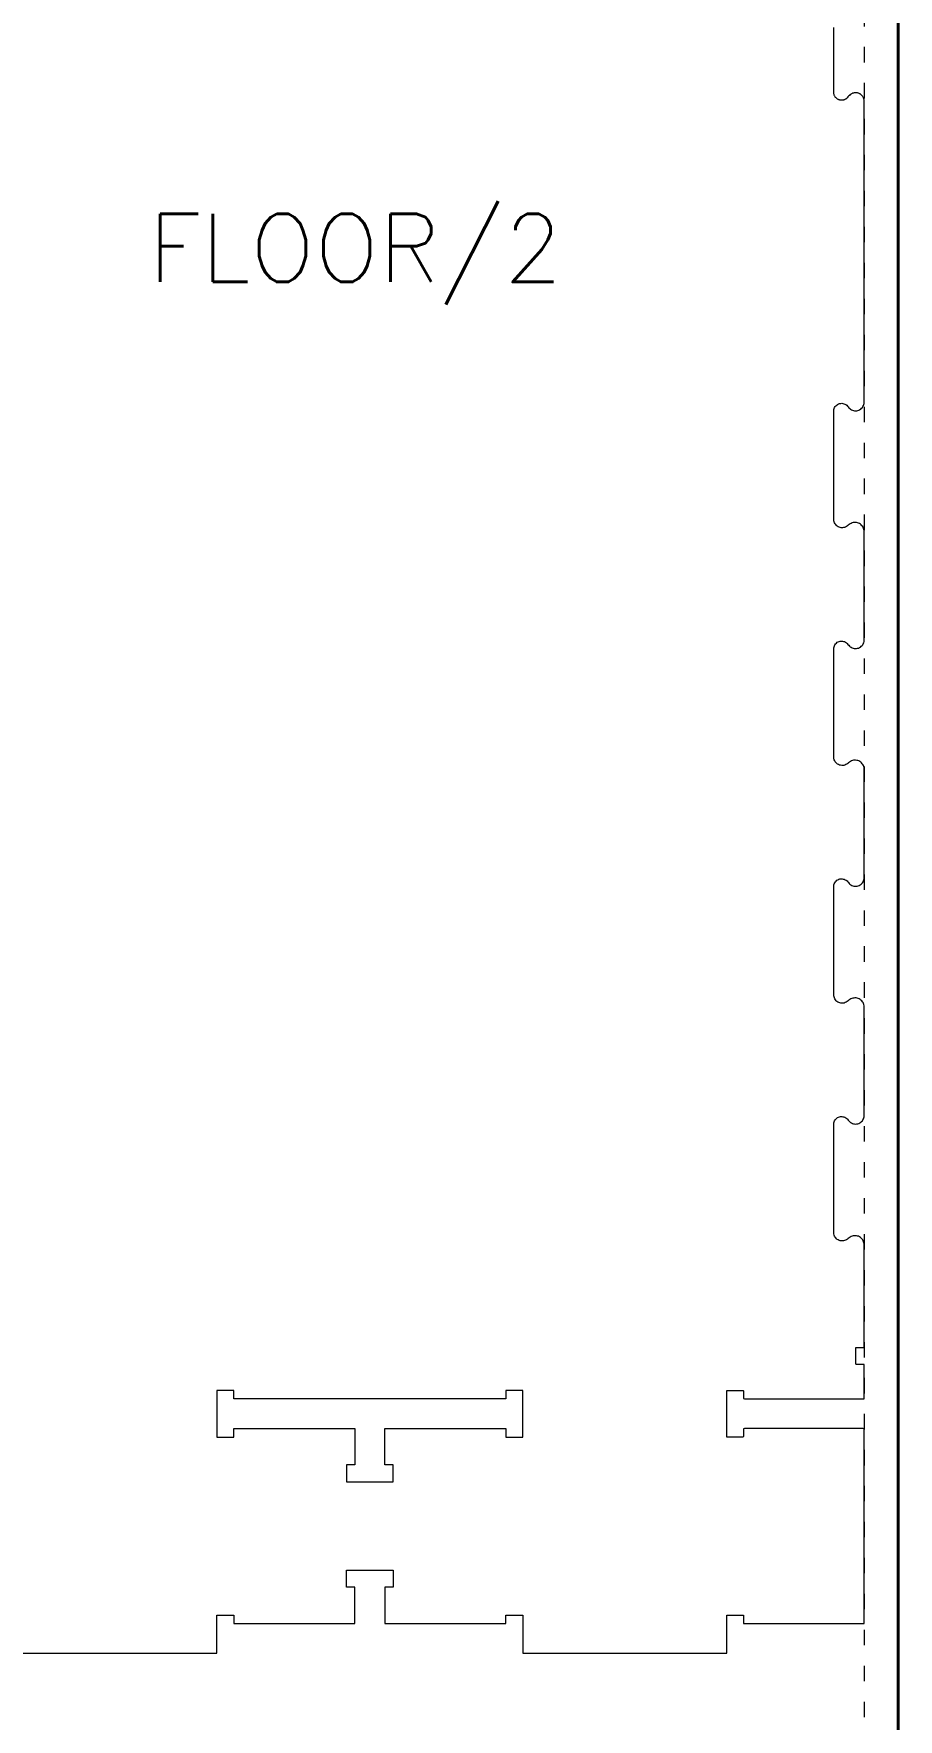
# Model space of a CAD drawing. Header units: millimetres. Extents: x 481 to 28351, y -1147 to 6765.
# Drawn here: x 25771 to 26280, y 4780 to 5773 of the extents above; entities that cross this region are included whole.
import ezdxf

# ---------------------------------------------------------------- set-up
doc = ezdxf.new("R2010")
doc.units = ezdxf.units.MM
doc.linetypes.add('DGN Style 5', pattern=[21.175771, 9.07533, -12.10044])
for name, color, linetype, lineweight in [('0_NOPRINT_TOLERANCE', 7, 'DGN Style 5', 0), ('BOARD_18MM_BIRCH-PLY', 73, 'Continuous', 40), ('CUTOUT_18MM_INSIDE', 151, 'Continuous', 0), ('CUTOUT_18MM_OUTSIDE', 201, 'Continuous', 0)]:
    doc.layers.add(name, color=color, linetype=linetype, lineweight=lineweight)
doc.layers.add('1_ANYTOOL_1MMDEEP_INSIDE', color=2, linetype='Continuous')
doc.styles.get("Standard").update_dxf_attribs({"font": 'romans.shx', "bigfont": 'hztxt.shx'})

msp = doc.modelspace()

# ---------------------------------------------------------------- linework, layer by layer
at = {"layer": '0_NOPRINT_TOLERANCE'}
msp.add_lwpolyline([(25080.04, 6463.64), (26260.04, 6463.64), (26260.04, 4063.64), (25080.04, 4063.64)], close=True, dxfattribs=at)
msp.add_lwpolyline([(25080.04, 6463.64), (26260.04, 6463.64), (26260.04, 4063.64), (25080.04, 4063.64)], close=True, dxfattribs=at)
at = {"layer": 'BOARD_18MM_BIRCH-PLY'}
msp.add_lwpolyline([(25060.04, 6483.64), (26280.04, 6483.64), (26280.04, 4043.64), (25060.04, 4043.64), (25060.04, 6483.64)], dxfattribs=at)
at = {"layer": 'CUTOUT_18MM_INSIDE'}
msp.add_lwpolyline([(25889.04, 4951.53), (25903.24, 4951.52), (25917.44, 4951.52), (25931.64, 4951.52), (25945.84, 4951.52), (25960.29, 4951.52), (25960.28, 4947.32), (25960.28, 4943.12), (25960.28, 4938.92), (25960.28, 4934.47), (25960.28, 4930.27), (25959.28, 4930.27), (25958.28, 4930.27), (25957.28, 4930.27), (25956.28, 4930.27), (25955.28, 4930.27), (25955.28, 4928.27), (25955.28, 4926.27), (25955.28, 4924.27), (25955.28, 4922.27), (25955.28, 4920.27), (25956.28, 4920.27), (25957.28, 4920.27), (25958.28, 4920.27), (25959.28, 4920.27), (25960.28, 4920.27), (25963.88, 4920.27), (25967.23, 4920.27), (25970.58, 4920.27), (25974.18, 4920.27), (25977.78, 4920.27), (25978.78, 4920.27), (25979.78, 4920.27), (25980.78, 4920.27), (25981.78, 4920.27), (25982.78, 4920.27), (25982.78, 4922.27), (25982.78, 4924.27), (25982.78, 4926.27), (25982.78, 4928.27), (25982.78, 4930.27), (25981.78, 4930.27), (25980.78, 4930.27), (25979.78, 4930.27), (25978.78, 4930.27), (25977.78, 4930.27), (25977.78, 4934.47), (25977.78, 4938.92), (25977.78, 4943.12), (25977.78, 4947.32), (25977.79, 4951.52), (25991.99, 4951.52), (26006.44, 4951.52), (26020.64, 4951.52), (26034.84, 4951.52), (26049.04, 4951.52), (26049.04, 4950.52), (26049.04, 4949.52), (26049.04, 4948.52), (26049.04, 4947.52), (26049.04, 4946.52), (26051.04, 4946.52), (26053.04, 4946.52), (26055.04, 4946.52), (26057.04, 4946.52), (26059.04, 4946.52), (26059.04, 4947.52), (26059.04, 4948.52), (26059.04, 4949.52), (26059.04, 4950.52), (26059.04, 4951.52), (26059.04, 4955.12), (26059.04, 4958.72), (26059.04, 4961.82), (26059.04, 4965.42), (26059.04, 4969.02), (26059.04, 4970.02), (26059.04, 4971.02), (26059.04, 4972.02), (26059.04, 4973.02), (26059.04, 4974.02), (26057.04, 4974.02), (26055.04, 4974.02), (26053.04, 4974.02), (26051.04, 4974.02), (26049.04, 4974.02), (26049.04, 4973.02), (26049.04, 4972.02), (26049.04, 4971.02), (26049.04, 4970.02), (26049.04, 4969.02), (26017.04, 4969.02), (25985.04, 4969.02), (25953.04, 4969.02), (25921.04, 4969.02), (25889.04, 4969.02), (25889.04, 4970.02), (25889.04, 4971.02), (25889.04, 4972.02), (25889.04, 4973.02), (25889.04, 4974.02), (25887.04, 4974.02), (25885.04, 4974.02), (25883.04, 4974.02), (25881.04, 4974.02), (25879.04, 4974.02), (25879.04, 4973.02), (25879.04, 4972.02), (25879.04, 4971.02), (25879.04, 4970.02), (25879.04, 4969.02), (25879.04, 4965.42), (25879.04, 4961.82), (25879.04, 4958.73), (25879.04, 4955.13), (25879.04, 4951.53), (25879.04, 4950.53), (25879.04, 4949.53), (25879.04, 4948.53), (25879.04, 4947.53), (25879.04, 4946.52), (25881.04, 4946.52), (25883.04, 4946.52), (25885.04, 4946.52), (25887.04, 4946.52), (25889.04, 4946.52), (25889.04, 4947.52), (25889.04, 4948.53), (25889.04, 4949.53), (25889.04, 4950.53)], close=True, dxfattribs=at)
at = {"layer": 'CUTOUT_18MM_OUTSIDE'}
msp.add_lwpolyline([(25759.04, 4819.3), (25879.04, 4819.3), (25879.04, 4836.78), (25879.04, 4841.78), (25889.04, 4841.78), (25889.04, 4836.78), (25960.29, 4836.8), (25960.28, 4858.29), (25955.28, 4858.29), (25955.28, 4868.29), (25960.28, 4868.29), (25977.78, 4868.29), (25982.78, 4868.29), (25982.78, 4858.29), (25977.78, 4858.29), (25977.79, 4836.8), (26049.04, 4836.79), (26049.04, 4841.79), (26059.04, 4841.79), (26059.04, 4836.79), (26059.04, 4819.3), (26179.04, 4819.3), (26179.04, 4836.79), (26179.04, 4841.79), (26189.04, 4841.79), (26189.04, 4836.79), (26260.04, 4836.79), (26260.04, 4838.08), (26260.04, 4839.38), (26260.04, 4840.67), (26260.04, 4841.97), (26260.04, 4843.26), (26260.04, 4844.56), (26260.04, 4845.85), (26260.04, 4847.15), (26260.04, 4848.94), (26260.04, 4850.24), (26260.04, 4851.53), (26260.04, 4852.82), (26260.04, 4854.12), (26260.04, 4855.41), (26260.04, 4856.71), (26260.04, 4858), (26260.04, 4859.3), (26260.04, 4860.59), (26260.04, 4861.89), (26260.04, 4863.18), (26260.04, 4864.48), (26260.04, 4865.77), (26260.04, 4867.06), (26260.04, 4868.36), (26260.04, 4869.65), (26260.04, 4870.95), (26260.04, 4872.24), (26260.04, 4873.54), (26260.04, 4874.83), (26260.04, 4876.13), (26260.04, 4877.42), (26260.04, 4878.72), (26260.04, 4880.01), (26260.04, 4881.3), (26260.04, 4882.6), (26260.04, 4883.89), (26260.04, 4885.19), (26260.04, 4886.48), (26260.04, 4887.78), (26260.04, 4889.07), (26260.04, 4890.37), (26260.04, 4891.66), (26260.04, 4892.95), (26260.04, 4894.25), (26260.04, 4895.54), (26260.04, 4896.84), (26260.04, 4898.13), (26260.04, 4899.43), (26260.04, 4900.72), (26260.04, 4902.02), (26260.04, 4903.31), (26260.04, 4904.61), (26260.04, 4905.9), (26260.04, 4907.19), (26260.04, 4908.49), (26260.04, 4909.78), (26260.04, 4911.08), (26260.04, 4912.37), (26260.04, 4913.67), (26260.04, 4914.96), (26260.04, 4916.26), (26260.04, 4917.55), (26260.04, 4918.85), (26260.04, 4920.14), (26260.04, 4921.43), (26260.04, 4922.73), (26260.04, 4924.02), (26260.04, 4925.32), (26260.04, 4926.61), (26260.04, 4927.91), (26260.04, 4929.2), (26260.04, 4930.5), (26260.04, 4931.79), (26260.04, 4933.09), (26260.04, 4934.38), (26260.04, 4935.67), (26260.04, 4936.97), (26260.04, 4938.51), (26260.04, 4939.81), (26260.04, 4941.1), (26260.04, 4942.4), (26260.04, 4943.69), (26260.04, 4944.99), (26260.04, 4946.28), (26260.04, 4947.58), (26260.04, 4948.87), (26260.04, 4950.16), (26260.04, 4951.46), (26259.42, 4951.52), (26258.77, 4951.52), (26258.12, 4951.52), (26257.48, 4951.52), (26256.83, 4951.52), (26256.18, 4951.52), (26255.53, 4951.52), (26254.89, 4951.52), (26254.24, 4951.52), (26253.59, 4951.52), (26252.95, 4951.52), (26252.3, 4951.52), (26251.65, 4951.52), (26251, 4951.52), (26250.36, 4951.52), (26249.71, 4951.52), (26249.06, 4951.52), (26248.41, 4951.52), (26247.77, 4951.52), (26247.12, 4951.52), (26246.47, 4951.52), (26245.82, 4951.52), (26245.18, 4951.52), (26244.53, 4951.52), (26243.88, 4951.52), (26243.23, 4951.52), (26242.59, 4951.52), (26241.94, 4951.52), (26241.29, 4951.52), (26240.64, 4951.52), (26240, 4951.52), (26239.35, 4951.52), (26238.7, 4951.52), (26238.05, 4951.52), (26237.41, 4951.52), (26236.76, 4951.52), (26236.11, 4951.52), (26235.46, 4951.52), (26234.82, 4951.52), (26234.17, 4951.52), (26233.52, 4951.52), (26232.87, 4951.52), (26232.23, 4951.52), (26231.58, 4951.52), (26230.93, 4951.52), (26230.28, 4951.52), (26229.64, 4951.52), (26228.99, 4951.52), (26228.34, 4951.52), (26227.7, 4951.52), (26227.05, 4951.52), (26226.4, 4951.52), (26225.75, 4951.52), (26225.11, 4951.52), (26224.46, 4951.52), (26223.81, 4951.52), (26223.16, 4951.52), (26222.52, 4951.52), (26221.87, 4951.52), (26221.22, 4951.52), (26220.57, 4951.52), (26219.93, 4951.52), (26219.28, 4951.52), (26218.63, 4951.52), (26217.98, 4951.52), (26217.34, 4951.52), (26216.69, 4951.52), (26216.04, 4951.52), (26215.39, 4951.52), (26214.75, 4951.52), (26214.1, 4951.52), (26213.45, 4951.52), (26212.8, 4951.52), (26212.16, 4951.52), (26211.51, 4951.52), (26210.86, 4951.52), (26210.21, 4951.52), (26209.57, 4951.52), (26208.92, 4951.52), (26208.27, 4951.52), (26207.62, 4951.52), (26206.98, 4951.52), (26206.33, 4951.52), (26205.68, 4951.52), (26205.03, 4951.52), (26204.39, 4951.52), (26203.74, 4951.52), (26203.09, 4951.52), (26202.45, 4951.52), (26201.8, 4951.52), (26201.15, 4951.52), (26200.5, 4951.52), (26199.86, 4951.52), (26199.21, 4951.52), (26198.56, 4951.52), (26197.91, 4951.52), (26197.27, 4951.52), (26196.62, 4951.52), (26195.97, 4951.52), (26195.32, 4951.52), (26194.68, 4951.52), (26194.03, 4951.52), (26193.38, 4951.52), (26192.73, 4951.52), (26192.09, 4951.52), (26191.44, 4951.52), (26190.79, 4951.52), (26190.14, 4951.52), (26189.5, 4951.52), (26189.04, 4951.34), (26189.04, 4950.69), (26189.04, 4950.04), (26189.04, 4949.39), (26189.04, 4948.75), (26189.04, 4948.1), (26189.04, 4947.45), (26189.04, 4946.8), (26188.67, 4946.52), (26188.02, 4946.52), (26187.37, 4946.52), (26186.73, 4946.52), (26186.08, 4946.52), (26185.43, 4946.52), (26184.78, 4946.52), (26184.14, 4946.52), (26183.49, 4946.52), (26182.84, 4946.52), (26182.2, 4946.52), (26181.55, 4946.52), (26180.9, 4946.52), (26180.25, 4946.52), (26179.61, 4946.52), (26179.04, 4946.6), (26179.04, 4947.25), (26179.04, 4947.89), (26179.04, 4948.54), (26179.04, 4949.19), (26179.04, 4949.84), (26179.04, 4950.48), (26179.04, 4951.13), (26179.04, 4951.78), (26179.04, 4952.43), (26179.04, 4953.07), (26179.04, 4953.72), (26179.04, 4954.37), (26179.04, 4955.02), (26179.04, 4955.66), (26179.04, 4956.31), (26179.04, 4956.96), (26179.04, 4957.61), (26179.04, 4958.25), (26179.04, 4958.9), (26179.04, 4959.55), (26179.04, 4959.95), (26179.04, 4960.59), (26179.04, 4960.99), (26179.04, 4961.64), (26179.04, 4962.29), (26179.04, 4962.93), (26179.04, 4963.58), (26179.04, 4964.23), (26179.04, 4964.88), (26179.04, 4965.52), (26179.04, 4966.17), (26179.04, 4966.82), (26179.04, 4967.46), (26179.04, 4968.11), (26179.04, 4968.76), (26179.04, 4969.41), (26179.04, 4970.05), (26179.04, 4970.7), (26179.04, 4971.35), (26179.04, 4972), (26179.04, 4972.64), (26179.04, 4973.29), (26179.04, 4973.94), (26179.6, 4974.02), (26180.25, 4974.02), (26180.9, 4974.02), (26181.55, 4974.02), (26182.19, 4974.02), (26182.84, 4974.02), (26183.49, 4974.02), (26184.13, 4974.02), (26184.78, 4974.02), (26185.43, 4974.02), (26186.08, 4974.02), (26186.72, 4974.02), (26187.37, 4974.02), (26188.02, 4974.02), (26188.67, 4974.02), (26189.04, 4973.74), (26189.04, 4973.09), (26189.04, 4972.45), (26189.04, 4971.8), (26189.04, 4971.15), (26189.04, 4970.5), (26189.04, 4969.86), (26189.04, 4969.21), (26189.49, 4969.02), (26190.14, 4969.02), (26190.79, 4969.02), (26191.43, 4969.02), (26192.08, 4969.02), (26192.73, 4969.02), (26193.38, 4969.02), (26194.02, 4969.02), (26194.67, 4969.02), (26195.32, 4969.02), (26195.97, 4969.02), (26196.61, 4969.02), (26197.26, 4969.02), (26197.91, 4969.02), (26198.56, 4969.02), (26199.2, 4969.02), (26199.85, 4969.02), (26200.5, 4969.02), (26201.15, 4969.02), (26201.79, 4969.02), (26202.44, 4969.02), (26203.09, 4969.02), (26203.74, 4969.02), (26204.38, 4969.02), (26205.03, 4969.02), (26205.68, 4969.02), (26206.33, 4969.02), (26206.97, 4969.02), (26207.62, 4969.02), (26208.27, 4969.02), (26208.91, 4969.02), (26209.56, 4969.02), (26210.21, 4969.02), (26210.86, 4969.02), (26211.5, 4969.02), (26212.15, 4969.02), (26212.8, 4969.02), (26213.45, 4969.02), (26214.09, 4969.02), (26214.74, 4969.02), (26215.39, 4969.02), (26216.04, 4969.02), (26216.68, 4969.02), (26217.33, 4969.02), (26217.98, 4969.02), (26218.63, 4969.02), (26219.27, 4969.02), (26219.92, 4969.02), (26220.57, 4969.02), (26221.22, 4969.02), (26221.86, 4969.02), (26222.51, 4969.02), (26223.16, 4969.02), (26223.81, 4969.02), (26224.45, 4969.02), (26225.1, 4969.02), (26225.75, 4969.02), (26226.4, 4969.02), (26227.04, 4969.02), (26227.69, 4969.02), (26228.34, 4969.02), (26228.99, 4969.02), (26229.63, 4969.02), (26230.28, 4969.02), (26230.93, 4969.02), (26231.58, 4969.02), (26232.22, 4969.02), (26232.87, 4969.02), (26233.52, 4969.02), (26234.17, 4969.02), (26234.81, 4969.02), (26235.46, 4969.02), (26236.11, 4969.02), (26236.75, 4969.02), (26237.4, 4969.02), (26238.05, 4969.02), (26238.7, 4969.02), (26239.34, 4969.02), (26239.99, 4969.03), (26240.64, 4969.03), (26241.29, 4969.03), (26241.93, 4969.03), (26242.58, 4969.03), (26243.23, 4969.03), (26243.88, 4969.03), (26244.52, 4969.03), (26245.17, 4969.03), (26245.82, 4969.03), (26246.47, 4969.03), (26247.11, 4969.03), (26247.76, 4969.03), (26248.41, 4969.03), (26249.06, 4969.03), (26249.7, 4969.03), (26250.35, 4969.03), (26251, 4969.03), (26251.65, 4969.03), (26252.29, 4969.03), (26252.94, 4969.03), (26253.59, 4969.03), (26254.24, 4969.03), (26254.88, 4969.03), (26255.53, 4969.03), (26256.18, 4969.03), (26256.83, 4969.03), (26257.47, 4969.03), (26258.12, 4969.03), (26258.77, 4969.03), (26259.42, 4969.03), (26260.04, 4969.06), (26260.04, 4969.7), (26260.04, 4970.35), (26260.04, 4971), (26260.04, 4971.64), (26260.04, 4972.29), (26260.04, 4972.94), (26260.04, 4973.59), (26260.04, 4974.23), (26260.04, 4974.88), (26260.04, 4975.53), (26260.04, 4976.18), (26260.04, 4976.82), (26260.04, 4977.47), (26260.04, 4978.12), (26260.04, 4978.77), (26260.04, 4979.66), (26260.04, 4980.31), (26260.04, 4980.96), (26260.04, 4981.61), (26260.04, 4982.25), (26260.04, 4982.9), (26260.04, 4983.55), (26260.04, 4984.2), (26260.04, 4984.84), (26260.04, 4985.49), (26260.04, 4986.14), (26260.04, 4986.79), (26260.04, 4987.43), (26260.04, 4988.08), (26260.04, 4988.73), (26259.94, 4989.28), (26259.29, 4989.28), (26258.64, 4989.28), (26258, 4989.28), (26257.35, 4989.28), (26256.7, 4989.28), (26256.05, 4989.28), (26255.41, 4989.28), (26255.04, 4989.56), (26255.04, 4990.2), (26255.04, 4990.85), (26255.04, 4991.5), (26255.04, 4992.14), (26255.04, 4992.79), (26255.04, 4993.44), (26255.04, 4994.09), (26255.04, 4994.73), (26255.04, 4995.38), (26255.04, 4996.03), (26255.04, 4996.68), (26255.04, 4997.32), (26255.04, 4997.97), (26255.04, 4998.62), (26255.04, 4999.27), (26255.67, 4999.28), (26256.32, 4999.28), (26256.97, 4999.28), (26257.61, 4999.28), (26258.26, 4999.28), (26258.91, 4999.28), (26259.56, 4999.28), (26260.04, 4999.45), (26260.04, 5000.09), (26260.04, 5000.74), (26260.04, 5001.39), (26260.04, 5002.04), (26260.04, 5002.68), (26260.04, 5003.33), (26260.04, 5003.98), (26260.04, 5004.63), (26260.04, 5005.27), (26260.04, 5005.92), (26260.04, 5006.57), (26260.04, 5007.22), (26260.04, 5007.86), (26260.04, 5008.51), (26260.04, 5009.16), (26260.04, 5009.81), (26260.04, 5010.45), (26260.04, 5011.1), (26260.04, 5011.75), (26260.04, 5012.39), (26260.04, 5013.04), (26260.04, 5013.69), (26260.04, 5014.34), (26260.04, 5014.98), (26260.04, 5015.63), (26260.04, 5016.28), (26260.04, 5016.93), (26260.04, 5017.57), (26260.04, 5018.22), (26260.04, 5018.87), (26260.04, 5019.52), (26260.04, 5020.16), (26260.04, 5020.81), (26260.04, 5021.46), (26260.04, 5022.11), (26260.04, 5022.75), (26260.04, 5023.4), (26260.04, 5024.05), (26260.04, 5024.7), (26260.04, 5025.34), (26260.04, 5025.99), (26260.04, 5026.64), (26260.04, 5027.29), (26260.04, 5027.93), (26260.04, 5028.58), (26260.04, 5029.23), (26260.04, 5029.88), (26260.04, 5030.52), (26260.04, 5031.17), (26260.04, 5031.82), (26260.04, 5032.47), (26260.04, 5033.11), (26260.04, 5033.76), (26260.04, 5034.41), (26260.04, 5035.06), (26260.04, 5035.7), (26260.04, 5036.35), (26260.04, 5037), (26260.04, 5037.64), (26260.04, 5038.29), (26260.04, 5038.94), (26260.04, 5039.59), (26260.04, 5040.23), (26260.04, 5040.88), (26260.04, 5041.53), (26260.04, 5042.18), (26260.04, 5042.82), (26260.04, 5043.47), (26260.04, 5044.12), (26260.04, 5044.77), (26260.04, 5045.41), (26260.04, 5046.06), (26260.04, 5046.71), (26260.04, 5047.36), (26260.04, 5048), (26260.04, 5048.65), (26260.04, 5049.3), (26260.04, 5049.95), (26260.04, 5050.59), (26260.04, 5051.24), (26260.04, 5051.89), (26260.04, 5052.54), (26260.04, 5053.18), (26260.04, 5053.83), (26260.04, 5054.48), (26260.04, 5055.13), (26260.04, 5055.77), (26260.04, 5056.42), (26260.04, 5057.07), (26260.04, 5057.72), (26260.04, 5058.36), (26260.04, 5059.01), (26260.04, 5059.66), (26259.94, 5060.3), (26259.85, 5060.94), (26259.66, 5061.55), (26259.38, 5062.13), (26259.1, 5062.72), (26258.67, 5063.2), (26258.23, 5063.68), (26257.74, 5064.09), (26257.18, 5064.42), (26256.62, 5064.74), (26256, 5064.9), (26255.37, 5065.05), (26254.73, 5065.11), (26254.08, 5065.07), (26253.44, 5065.04), (26252.83, 5064.81), (26252.22, 5064.58), (26251.65, 5064.29), (26251.14, 5063.89), (26250.63, 5063.5), (26250.12, 5063.1), (26249.61, 5062.7), (26249.03, 5062.43), (26248.42, 5062.19), (26247.8, 5062.04), (26247.16, 5062.01), (26246.51, 5061.98), (26245.88, 5062.14), (26245.25, 5062.29), (26244.68, 5062.59), (26244.12, 5062.91), (26243.63, 5063.33), (26243.2, 5063.81), (26242.81, 5064.31), (26242.53, 5064.9), (26242.25, 5065.49), (26242.15, 5066.12), (26242.06, 5066.76), (26242.04, 5067.41), (26242.04, 5068.06), (26242.04, 5068.71), (26242.04, 5069.35), (26242.04, 5070), (26242.04, 5070.65), (26242.04, 5071.3), (26242.04, 5071.94), (26242.04, 5072.59), (26242.04, 5073.24), (26242.04, 5073.88), (26242.04, 5074.53), (26242.04, 5075.18), (26242.04, 5075.83), (26242.04, 5076.47), (26242.04, 5077.12), (26242.04, 5077.77), (26242.04, 5078.42), (26242.04, 5079.06), (26242.04, 5079.71), (26242.04, 5080.36), (26242.04, 5081.01), (26242.04, 5081.65), (26242.04, 5082.3), (26242.04, 5082.95), (26242.04, 5083.6), (26242.04, 5084.24), (26242.04, 5084.89), (26242.04, 5085.54), (26242.04, 5086.19), (26242.04, 5086.83), (26242.04, 5087.48), (26242.04, 5088.13), (26242.04, 5088.78), (26242.04, 5089.42), (26242.04, 5090.07), (26242.04, 5090.72), (26242.04, 5091.37), (26242.04, 5092.01), (26242.04, 5092.66), (26242.04, 5093.31), (26242.04, 5093.96), (26242.04, 5094.6), (26242.04, 5095.25), (26242.04, 5095.9), (26242.04, 5096.55), (26242.04, 5097.19), (26242.04, 5097.84), (26242.04, 5098.49), (26242.04, 5099.13), (26242.04, 5099.78), (26242.04, 5100.43), (26242.04, 5101.08), (26242.04, 5101.72), (26242.04, 5102.37), (26242.04, 5103.02), (26242.04, 5103.67), (26242.04, 5104.31), (26242.04, 5104.96), (26242.04, 5105.61), (26242.04, 5106.26), (26242.04, 5106.9), (26242.04, 5107.55), (26242.04, 5108.2), (26242.04, 5108.85), (26242.04, 5109.49), (26242.04, 5110.14), (26242.04, 5110.79), (26242.04, 5111.44), (26242.04, 5112.08), (26242.04, 5112.73), (26242.04, 5113.38), (26242.04, 5114.03), (26242.04, 5114.67), (26242.04, 5115.32), (26242.04, 5115.97), (26242.04, 5116.62), (26242.04, 5117.26), (26242.04, 5117.91), (26242.04, 5118.56), (26242.04, 5119.21), (26242.04, 5119.85), (26242.04, 5120.5), (26242.04, 5121.15), (26242.04, 5121.8), (26242.04, 5122.44), (26242.04, 5123.09), (26242.04, 5123.74), (26242.04, 5124.38), (26242.04, 5125.03), (26242.04, 5125.68), (26242.04, 5126.33), (26242.04, 5126.97), (26242.04, 5127.62), (26242.04, 5128.27), (26242.04, 5128.92), (26242.04, 5129.56), (26242.04, 5130.21), (26242.07, 5130.86), (26242.17, 5131.5), (26242.29, 5132.13), (26242.59, 5132.7), (26242.89, 5133.28), (26243.31, 5133.76), (26243.78, 5134.2), (26244.3, 5134.58), (26244.88, 5134.86), (26245.48, 5135.1), (26246.12, 5135.18), (26246.77, 5135.26), (26247.4, 5135.15), (26248.04, 5135.02), (26248.63, 5134.78), (26249.19, 5134.46), (26249.72, 5134.1), (26250.15, 5133.61), (26250.58, 5133.13), (26251.01, 5132.65), (26251.44, 5132.16), (26251.94, 5131.77), (26252.51, 5131.45), (26253.07, 5131.13), (26253.7, 5130.99), (26254.33, 5130.87), (26254.97, 5130.81), (26255.61, 5130.89), (26256.26, 5130.97), (26256.85, 5131.22), (26257.43, 5131.5), (26257.97, 5131.85), (26258.44, 5132.3), (26258.9, 5132.75), (26259.24, 5133.29), (26259.54, 5133.87), (26259.8, 5134.45), (26259.91, 5135.09), (26260.01, 5135.73), (26260.04, 5136.38), (26260.04, 5137.02), (26260.04, 5137.67), (26260.04, 5138.32), (26260.04, 5138.96), (26260.04, 5139.61), (26260.04, 5140.26), (26260.04, 5140.91), (26260.04, 5141.55), (26260.04, 5142.2), (26260.04, 5142.85), (26260.04, 5143.5), (26260.04, 5144.14), (26260.04, 5144.79), (26260.04, 5145.44), (26260.04, 5146.09), (26260.04, 5146.73), (26260.04, 5147.38), (26260.04, 5148.03), (26260.04, 5148.68), (26260.04, 5149.32), (26260.04, 5149.97), (26260.04, 5150.62), (26260.04, 5151.27), (26260.04, 5151.91), (26260.04, 5152.56), (26260.04, 5153.21), (26260.04, 5153.86), (26260.04, 5154.5), (26260.04, 5155.15), (26260.04, 5155.8), (26260.04, 5156.45), (26260.04, 5157.09), (26260.04, 5157.74), (26260.04, 5158.39), (26260.04, 5159.04), (26260.04, 5159.68), (26260.04, 5160.33), (26260.04, 5160.98), (26260.04, 5161.63), (26260.04, 5162.27), (26260.04, 5162.92), (26260.04, 5163.57), (26260.04, 5164.21), (26260.04, 5164.86), (26260.04, 5165.51), (26260.04, 5166.16), (26260.04, 5166.8), (26260.04, 5167.45), (26260.04, 5168.1), (26260.04, 5168.75), (26260.04, 5169.39), (26260.04, 5170.04), (26260.04, 5170.69), (26260.04, 5171.34), (26260.04, 5171.98), (26260.04, 5172.63), (26260.04, 5173.28), (26260.04, 5173.93), (26260.04, 5174.57), (26260.04, 5175.22), (26260.04, 5175.87), (26260.04, 5176.52), (26260.04, 5177.16), (26260.04, 5177.81), (26260.04, 5178.46), (26260.04, 5179.11), (26260.04, 5179.75), (26260.04, 5180.4), (26260.04, 5181.05), (26260.04, 5181.7), (26260.04, 5182.34), (26260.04, 5182.99), (26260.04, 5183.64), (26260.04, 5184.29), (26260.04, 5184.93), (26260.04, 5185.58), (26260.04, 5186.23), (26260.04, 5186.88), (26260.04, 5187.52), (26260.04, 5188.17), (26260.04, 5188.82), (26260.04, 5189.47), (26260.04, 5190.11), (26260.04, 5190.76), (26260.04, 5191.41), (26260.04, 5192.05), (26260.04, 5192.7), (26260.04, 5193.35), (26260.04, 5194), (26260.04, 5194.64), (26260.04, 5195.29), (26260.04, 5195.94), (26260.04, 5196.59), (26260.04, 5197.23), (26260.04, 5197.88), (26260.04, 5198.53), (26260.04, 5199.18), (26260.01, 5199.82), (26259.91, 5200.46), (26259.82, 5201.1), (26259.56, 5201.7), (26259.29, 5202.28), (26258.96, 5202.83), (26258.52, 5203.31), (26258.08, 5203.79), (26257.55, 5204.15), (26257, 5204.48), (26256.42, 5204.75), (26255.79, 5204.9), (26255.16, 5205.05), (26254.51, 5205.04), (26253.87, 5205.01), (26253.23, 5204.92), (26252.63, 5204.69), (26252.02, 5204.46), (26251.48, 5204.11), (26250.97, 5203.71), (26250.46, 5203.31), (26249.95, 5202.92), (26249.43, 5202.53), (26248.83, 5202.3), (26248.22, 5202.07), (26247.59, 5201.98), (26246.94, 5201.94), (26246.3, 5201.99), (26245.67, 5202.14), (26245.05, 5202.32), (26244.49, 5202.65), (26243.93, 5202.97), (26243.49, 5203.44), (26243.05, 5203.91), (26242.71, 5204.46), (26242.44, 5205.05), (26242.22, 5205.65), (26242.12, 5206.29), (26242.04, 5206.93), (26242.04, 5207.58), (26242.04, 5208.22), (26242.04, 5208.87), (26242.04, 5209.52), (26242.04, 5210.17), (26242.04, 5210.81), (26242.04, 5211.46), (26242.04, 5212.11), (26242.04, 5212.76), (26242.04, 5213.4), (26242.04, 5214.05), (26242.04, 5214.7), (26242.04, 5215.35), (26242.04, 5215.99), (26242.04, 5216.64), (26242.04, 5217.29), (26242.04, 5217.94), (26242.04, 5218.58), (26242.04, 5219.23), (26242.04, 5219.88), (26242.04, 5220.53), (26242.04, 5221.17), (26242.04, 5221.82), (26242.04, 5222.47), (26242.04, 5223.12), (26242.04, 5223.76), (26242.04, 5224.41), (26242.04, 5225.06), (26242.04, 5225.71), (26242.04, 5226.35), (26242.04, 5227), (26242.04, 5227.65), (26242.04, 5228.29), (26242.04, 5228.94), (26242.04, 5229.59), (26242.04, 5230.24), (26242.04, 5230.88), (26242.04, 5231.53), (26242.04, 5232.18), (26242.04, 5232.83), (26242.04, 5233.47), (26242.04, 5234.12), (26242.04, 5234.77), (26242.04, 5235.42), (26242.04, 5236.06), (26242.04, 5236.71), (26242.04, 5237.36), (26242.04, 5238.01), (26242.04, 5238.65), (26242.04, 5239.3), (26242.04, 5239.95), (26242.04, 5240.6), (26242.04, 5241.24), (26242.04, 5241.89), (26242.04, 5242.54), (26242.04, 5243.19), (26242.04, 5243.83), (26242.04, 5244.48), (26242.04, 5245.13), (26242.04, 5245.78), (26242.04, 5246.42), (26242.04, 5247.07), (26242.04, 5247.72), (26242.04, 5248.37), (26242.04, 5249.01), (26242.04, 5249.66), (26242.04, 5250.31), (26242.04, 5250.96), (26242.04, 5251.6), (26242.04, 5252.25), (26242.04, 5252.9), (26242.04, 5253.54), (26242.04, 5254.19), (26242.04, 5254.84), (26242.04, 5255.49), (26242.04, 5256.13), (26242.04, 5256.78), (26242.04, 5257.43), (26242.04, 5258.08), (26242.04, 5258.72), (26242.04, 5259.37), (26242.04, 5260.02), (26242.04, 5260.67), (26242.04, 5261.31), (26242.04, 5261.96), (26242.04, 5262.61), (26242.04, 5263.26), (26242.04, 5263.9), (26242.04, 5264.55), (26242.04, 5265.2), (26242.04, 5265.85), (26242.04, 5266.49), (26242.04, 5267.14), (26242.04, 5267.79), (26242.04, 5268.44), (26242.04, 5269.08), (26242.04, 5269.73), (26242.04, 5270.38), (26242.1, 5271.02), (26242.2, 5271.66), (26242.39, 5272.27), (26242.69, 5272.85), (26243, 5273.41), (26243.47, 5273.86), (26243.94, 5274.3), (26244.5, 5274.62), (26245.08, 5274.9), (26245.69, 5275.08), (26246.34, 5275.16), (26246.98, 5275.18), (26247.61, 5275.06), (26248.25, 5274.93), (26248.82, 5274.62), (26249.38, 5274.3), (26249.86, 5273.89), (26250.29, 5273.4), (26250.72, 5272.92), (26251.15, 5272.44), (26251.58, 5271.95), (26252.13, 5271.61), (26252.69, 5271.29), (26253.27, 5271.02), (26253.91, 5270.9), (26254.55, 5270.77), (26255.19, 5270.79), (26255.83, 5270.87), (26256.46, 5270.99), (26257.04, 5271.27), (26257.63, 5271.54), (26258.13, 5271.95), (26258.59, 5272.4), (26259.04, 5272.86), (26259.34, 5273.43), (26259.64, 5274.01), (26259.84, 5274.61), (26259.94, 5275.25), (26260.04, 5275.89), (26260.04, 5276.54), (26260.04, 5277.19), (26260.04, 5277.84), (26260.04, 5278.48), (26260.04, 5279.13), (26260.04, 5279.78), (26260.04, 5280.43), (26260.04, 5281.07), (26260.04, 5281.72), (26260.04, 5282.37), (26260.04, 5283.02), (26260.04, 5283.66), (26260.04, 5284.31), (26260.04, 5284.96), (26260.04, 5285.61), (26260.04, 5286.25), (26260.04, 5286.9), (26260.04, 5287.55), (26260.04, 5288.2), (26260.04, 5288.84), (26260.04, 5289.49), (26260.04, 5290.14), (26260.04, 5290.79), (26260.04, 5291.43), (26260.04, 5292.08), (26260.04, 5292.73), (26260.04, 5293.37), (26260.04, 5294.02), (26260.04, 5294.67), (26260.04, 5295.32), (26260.04, 5295.96), (26260.04, 5296.61), (26260.04, 5297.26), (26260.04, 5297.91), (26260.04, 5298.55), (26260.04, 5299.2), (26260.04, 5299.85), (26260.04, 5300.5), (26260.04, 5301.14), (26260.04, 5301.79), (26260.04, 5302.44), (26260.04, 5303.09), (26260.04, 5303.73), (26260.04, 5304.38), (26260.04, 5305.03), (26260.04, 5305.68), (26260.04, 5306.32), (26260.04, 5306.97), (26260.04, 5307.62), (26260.04, 5308.27), (26260.04, 5308.91), (26260.04, 5309.56), (26260.04, 5310.21), (26260.04, 5310.86), (26260.04, 5311.5), (26260.04, 5312.15), (26260.04, 5312.8), (26260.04, 5313.45), (26260.04, 5314.09), (26260.04, 5314.74), (26260.04, 5315.39), (26260.04, 5316.04), (26260.04, 5316.68), (26260.04, 5317.33), (26260.04, 5317.98), (26260.04, 5318.62), (26260.04, 5319.27), (26260.04, 5319.92), (26260.04, 5320.57), (26260.04, 5321.21), (26260.04, 5321.86), (26260.04, 5322.51), (26260.04, 5323.16), (26260.04, 5323.8), (26260.04, 5324.45), (26260.04, 5325.1), (26260.04, 5325.75), (26260.04, 5326.39), (26260.04, 5327.04), (26260.04, 5327.69), (26260.04, 5328.34), (26260.04, 5328.98), (26260.04, 5329.63), (26260.04, 5330.28), (26260.04, 5330.93), (26260.04, 5331.57), (26260.04, 5332.22), (26260.04, 5332.87), (26260.04, 5333.52), (26260.04, 5334.16), (26260.04, 5334.81), (26260.04, 5335.46), (26260.04, 5336.11), (26260.04, 5336.75), (26260.04, 5337.4), (26260.04, 5338.05), (26260.04, 5338.7), (26260.04, 5339.34), (26259.97, 5339.99), (26259.88, 5340.63), (26259.75, 5341.26), (26259.47, 5341.84), (26259.19, 5342.43), (26258.81, 5342.94), (26258.38, 5343.42), (26257.93, 5343.88), (26257.37, 5344.21), (26256.81, 5344.54), (26256.21, 5344.75), (26255.58, 5344.9), (26254.94, 5345.02), (26254.3, 5344.98), (26253.65, 5344.95), (26253.03, 5344.79), (26252.42, 5344.56), (26251.82, 5344.32), (26251.31, 5343.92), (26250.8, 5343.53), (26250.29, 5343.13), (26249.78, 5342.73), (26249.23, 5342.4), (26248.62, 5342.17), (26248.02, 5341.95), (26247.37, 5341.92), (26246.72, 5341.88), (26246.09, 5341.99), (26245.46, 5342.14), (26244.87, 5342.38), (26244.31, 5342.7), (26243.78, 5343.07), (26243.34, 5343.55), (26242.9, 5344.02), (26242.62, 5344.61), (26242.35, 5345.19), (26242.19, 5345.81), (26242.09, 5346.45), (26242.04, 5347.1), (26242.04, 5347.74), (26242.04, 5348.39), (26242.04, 5349.04), (26242.04, 5349.69), (26242.04, 5350.33), (26242.04, 5350.98), (26242.04, 5351.63), (26242.04, 5352.28), (26242.04, 5352.92), (26242.04, 5353.57), (26242.04, 5354.22), (26242.04, 5354.86), (26242.04, 5355.51), (26242.04, 5356.16), (26242.04, 5356.81), (26242.04, 5357.45), (26242.04, 5358.1), (26242.04, 5358.75), (26242.04, 5359.4), (26242.04, 5360.04), (26242.04, 5360.69), (26242.04, 5361.34), (26242.04, 5361.99), (26242.04, 5362.63), (26242.04, 5363.28), (26242.04, 5363.93), (26242.04, 5364.58), (26242.04, 5365.22), (26242.04, 5365.87), (26242.04, 5366.52), (26242.04, 5367.17), (26242.04, 5367.81), (26242.04, 5368.46), (26242.04, 5369.11), (26242.04, 5369.76), (26242.04, 5370.4), (26242.04, 5371.05), (26242.04, 5371.7), (26242.04, 5372.35), (26242.04, 5372.99), (26242.04, 5373.64), (26242.04, 5374.29), (26242.04, 5374.94), (26242.04, 5375.58), (26242.04, 5376.23), (26242.04, 5376.88), (26242.04, 5377.53), (26242.04, 5378.17), (26242.04, 5378.82), (26242.04, 5379.47), (26242.04, 5380.11), (26242.04, 5380.76), (26242.04, 5381.41), (26242.04, 5382.06), (26242.04, 5382.7), (26242.04, 5383.35), (26242.04, 5384), (26242.04, 5384.65), (26242.04, 5385.29), (26242.04, 5385.94), (26242.04, 5386.59), (26242.04, 5387.24), (26242.04, 5387.88), (26242.04, 5388.53), (26242.04, 5389.18), (26242.04, 5389.83), (26242.04, 5390.47), (26242.04, 5391.12), (26242.04, 5391.77), (26242.04, 5392.42), (26242.04, 5393.06), (26242.04, 5393.71), (26242.04, 5394.36), (26242.04, 5395.01), (26242.04, 5395.65), (26242.04, 5396.3), (26242.04, 5396.95), (26242.04, 5397.6), (26242.04, 5398.24), (26242.04, 5398.89), (26242.04, 5399.54), (26242.04, 5400.19), (26242.04, 5400.83), (26242.04, 5401.48), (26242.04, 5402.13), (26242.04, 5402.78), (26242.04, 5403.42), (26242.04, 5404.07), (26242.04, 5404.72), (26242.04, 5405.37), (26242.04, 5406.01), (26242.04, 5406.66), (26242.04, 5407.31), (26242.04, 5407.95), (26242.04, 5408.6), (26242.04, 5409.25), (26242.04, 5409.9), (26242.04, 5410.54), (26242.14, 5411.18), (26242.24, 5411.82), (26242.49, 5412.41), (26242.79, 5412.99), (26243.16, 5413.51), (26243.63, 5413.96), (26244.11, 5414.39), (26244.69, 5414.66), (26245.28, 5414.94), (26245.91, 5415.05), (26246.55, 5415.13), (26247.19, 5415.09), (26247.83, 5414.96), (26248.44, 5414.79), (26249, 5414.47), (26249.56, 5414.14), (26250.01, 5413.67), (26250.44, 5413.19), (26250.87, 5412.71), (26251.3, 5412.22), (26251.76, 5411.77), (26252.32, 5411.45), (26252.88, 5411.13), (26253.49, 5410.93), (26254.12, 5410.81), (26254.76, 5410.68), (26255.4, 5410.77), (26256.04, 5410.85), (26256.65, 5411.03), (26257.24, 5411.31), (26257.82, 5411.6), (26258.28, 5412.05), (26258.75, 5412.5), (26259.14, 5413), (26259.44, 5413.58), (26259.74, 5414.15), (26259.87, 5414.78), (26259.97, 5415.42), (26260.04, 5416.06), (26260.04, 5416.71), (26260.04, 5417.36), (26260.04, 5418), (26260.04, 5418.65), (26260.04, 5419.3), (26260.04, 5419.94), (26260.04, 5420.59), (26260.04, 5421.24), (26260.04, 5421.89), (26260.04, 5422.53), (26260.04, 5423.18), (26260.04, 5423.83), (26260.04, 5424.48), (26260.04, 5425.12), (26260.04, 5425.77), (26260.04, 5426.42), (26260.04, 5427.07), (26260.04, 5427.71), (26260.04, 5428.36), (26260.04, 5429.01), (26260.04, 5429.66), (26260.04, 5430.3), (26260.04, 5430.95), (26260.04, 5431.6), (26260.04, 5432.25), (26260.04, 5432.89), (26260.04, 5433.54), (26260.04, 5434.19), (26260.04, 5434.84), (26260.04, 5435.48), (26260.04, 5436.13), (26260.04, 5436.78), (26260.04, 5437.43), (26260.04, 5438.07), (26260.04, 5438.72), (26260.04, 5439.37), (26260.04, 5440.02), (26260.04, 5440.66), (26260.04, 5441.31), (26260.04, 5441.96), (26260.04, 5442.61), (26260.04, 5443.25), (26260.04, 5443.9), (26260.04, 5444.55), (26260.04, 5445.2), (26260.04, 5445.84), (26260.04, 5446.49), (26260.04, 5447.14), (26260.04, 5447.78), (26260.04, 5448.43), (26260.04, 5449.08), (26260.04, 5449.73), (26260.04, 5450.37), (26260.04, 5451.02), (26260.04, 5451.67), (26260.04, 5452.32), (26260.04, 5452.96), (26260.04, 5453.61), (26260.04, 5454.26), (26260.04, 5454.91), (26260.04, 5455.55), (26260.04, 5456.2), (26260.04, 5456.85), (26260.04, 5457.5), (26260.04, 5458.14), (26260.04, 5458.79), (26260.04, 5459.44), (26260.04, 5460.09), (26260.04, 5460.73), (26260.04, 5461.38), (26260.04, 5462.03), (26260.04, 5462.68), (26260.04, 5463.32), (26260.04, 5463.97), (26260.04, 5464.62), (26260.04, 5465.27), (26260.04, 5465.91), (26260.04, 5466.56), (26260.04, 5467.21), (26260.04, 5467.86), (26260.04, 5468.5), (26260.04, 5469.15), (26260.04, 5469.8), (26260.04, 5470.45), (26260.04, 5471.09), (26260.04, 5471.74), (26260.04, 5472.39), (26260.04, 5473.03), (26260.04, 5473.68), (26260.04, 5474.33), (26260.04, 5474.98), (26260.04, 5475.62), (26260.04, 5476.27), (26260.04, 5476.92), (26260.04, 5477.57), (26260.04, 5478.21), (26260.04, 5478.86), (26260.04, 5479.51), (26259.94, 5480.15), (26259.85, 5480.79), (26259.66, 5481.4), (26259.38, 5481.99), (26259.1, 5482.57), (26258.67, 5483.05), (26258.23, 5483.53), (26257.74, 5483.94), (26257.18, 5484.27), (26256.62, 5484.59), (26255.99, 5484.75), (26255.37, 5484.9), (26254.73, 5484.95), (26254.08, 5484.91), (26253.43, 5484.88), (26252.83, 5484.66), (26252.22, 5484.43), (26251.65, 5484.14), (26251.14, 5483.74), (26250.63, 5483.34), (26250.12, 5482.95), (26249.6, 5482.55), (26249.02, 5482.27), (26248.42, 5482.04), (26247.8, 5481.89), (26247.15, 5481.86), (26246.51, 5481.84), (26245.88, 5481.99), (26245.25, 5482.14), (26244.68, 5482.44), (26244.12, 5482.76), (26243.63, 5483.18), (26243.19, 5483.66), (26242.8, 5484.17), (26242.53, 5484.75), (26242.25, 5485.34), (26242.15, 5485.98), (26242.06, 5486.62), (26242.04, 5487.26), (26242.04, 5487.91), (26242.04, 5488.56), (26242.04, 5489.21), (26242.04, 5489.85), (26242.04, 5490.5), (26242.04, 5491.15), (26242.04, 5491.8), (26242.04, 5492.44), (26242.04, 5493.09), (26242.04, 5493.74), (26242.04, 5494.39), (26242.04, 5495.03), (26242.04, 5495.68), (26242.04, 5496.33), (26242.04, 5496.98), (26242.04, 5497.62), (26242.04, 5498.27), (26242.04, 5498.92), (26242.04, 5499.57), (26242.04, 5500.21), (26242.04, 5500.86), (26242.04, 5501.51), (26242.04, 5502.16), (26242.04, 5502.8), (26242.04, 5503.45), (26242.04, 5504.1), (26242.04, 5504.75), (26242.04, 5505.39), (26242.04, 5506.04), (26242.04, 5506.69), (26242.04, 5507.34), (26242.04, 5507.98), (26242.04, 5508.63), (26242.04, 5509.28), (26242.04, 5509.93), (26242.04, 5510.57), (26242.04, 5511.22), (26242.04, 5511.87), (26242.04, 5512.52), (26242.04, 5513.16), (26242.04, 5513.81), (26242.04, 5514.46), (26242.04, 5515.1), (26242.04, 5515.75), (26242.04, 5516.4), (26242.04, 5517.05), (26242.04, 5517.69), (26242.04, 5518.34), (26242.04, 5518.99), (26242.04, 5519.64), (26242.04, 5520.28), (26242.04, 5520.93), (26242.04, 5521.58), (26242.04, 5522.23), (26242.04, 5522.87), (26242.04, 5523.52), (26242.04, 5524.17), (26242.04, 5524.82), (26242.04, 5525.46), (26242.04, 5526.11), (26242.04, 5526.76), (26242.04, 5527.41), (26242.04, 5528.05), (26242.04, 5528.7), (26242.04, 5529.35), (26242.04, 5530), (26242.04, 5530.64), (26242.04, 5531.29), (26242.04, 5531.94), (26242.04, 5532.59), (26242.04, 5533.23), (26242.04, 5533.88), (26242.04, 5534.53), (26242.04, 5535.18), (26242.04, 5535.82), (26242.04, 5536.47), (26242.04, 5537.12), (26242.04, 5537.77), (26242.04, 5538.41), (26242.04, 5539.06), (26242.04, 5539.71), (26242.04, 5540.35), (26242.04, 5541), (26242.04, 5541.65), (26242.04, 5542.3), (26242.04, 5542.94), (26242.04, 5543.59), (26242.04, 5544.24), (26242.04, 5544.89), (26242.04, 5545.53), (26242.04, 5546.18), (26242.04, 5546.83), (26242.04, 5547.48), (26242.04, 5548.12), (26242.04, 5548.77), (26242.04, 5549.42), (26242.04, 5550.07), (26242.07, 5550.71), (26242.17, 5551.35), (26242.3, 5551.98), (26242.59, 5552.56), (26242.89, 5553.13), (26243.32, 5553.61), (26243.79, 5554.06), (26244.3, 5554.43), (26244.89, 5554.71), (26245.48, 5554.95), (26246.13, 5555.03), (26246.77, 5555.11), (26247.41, 5555), (26248.04, 5554.87), (26248.63, 5554.63), (26249.19, 5554.31), (26249.72, 5553.94), (26250.15, 5553.46), (26250.58, 5552.98), (26251.01, 5552.49), (26251.44, 5552.01), (26251.95, 5551.62), (26252.51, 5551.29), (26253.07, 5550.97), (26253.7, 5550.84), (26254.34, 5550.71), (26254.98, 5550.66), (26255.62, 5550.74), (26256.26, 5550.82), (26256.85, 5551.08), (26257.44, 5551.35), (26257.98, 5551.7), (26258.44, 5552.15), (26258.91, 5552.6), (26259.24, 5553.15), (26259.54, 5553.72), (26259.8, 5554.31), (26259.91, 5554.94), (26260.01, 5555.58), (26260.04, 5556.47), (26260.04, 5557.44), (26260.04, 5558.42), (26260.04, 5559.4), (26260.04, 5560.37), (26260.04, 5561.35), (26260.04, 5562.33), (26260.04, 5563.3), (26260.04, 5564.28), (26260.04, 5565.26), (26260.04, 5566.23), (26260.04, 5567.21), (26260.04, 5568.19), (26260.04, 5569.16), (26260.04, 5570.14), (26260.04, 5571.12), (26260.04, 5572.09), (26260.04, 5573.07), (26260.04, 5574.05), (26260.04, 5575.02), (26260.04, 5576), (26260.04, 5576.98), (26260.04, 5577.95), (26260.04, 5578.93), (26260.04, 5579.91), (26260.04, 5580.88), (26260.04, 5581.86), (26260.04, 5582.84), (26260.04, 5583.81), (26260.04, 5584.79), (26260.04, 5585.77), (26260.04, 5586.74), (26260.04, 5587.72), (26260.04, 5588.7), (26260.04, 5589.67), (26260.04, 5590.65), (26260.04, 5591.63), (26260.04, 5592.6), (26260.04, 5593.58), (26260.04, 5594.56), (26260.04, 5595.53), (26260.04, 5596.51), (26260.04, 5597.49), (26260.04, 5598.46), (26260.04, 5599.44), (26260.04, 5600.42), (26260.04, 5601.39), (26260.04, 5602.37), (26260.04, 5603.35), (26260.04, 5604.32), (26260.04, 5605.3), (26260.04, 5606.28), (26260.04, 5607.25), (26260.04, 5608.23), (26260.04, 5609.21), (26260.04, 5610.18), (26260.04, 5611.16), (26260.04, 5612.14), (26260.04, 5613.11), (26260.04, 5614.09), (26260.04, 5615.07), (26260.04, 5616.04), (26260.04, 5617.02), (26260.04, 5618), (26260.04, 5618.97), (26260.04, 5619.95), (26260.04, 5620.93), (26260.04, 5621.9), (26260.04, 5622.88), (26260.04, 5623.86), (26260.04, 5624.83), (26260.04, 5625.81), (26260.04, 5626.79), (26260.04, 5627.76), (26260.04, 5628.74), (26260.04, 5629.72), (26260.04, 5630.69), (26260.04, 5631.67), (26260.04, 5632.65), (26260.04, 5633.62), (26260.04, 5634.6), (26260.04, 5635.58), (26260.04, 5636.55), (26260.04, 5637.53), (26260.04, 5638.51), (26260.04, 5639.48), (26260.04, 5640.46), (26260.04, 5641.44), (26260.04, 5642.41), (26260.04, 5643.39), (26260.04, 5644.37), (26260.04, 5645.34), (26260.04, 5646.32), (26260.04, 5647.3), (26260.04, 5648.27), (26260.04, 5649.25), (26260.04, 5650.23), (26260.04, 5651.2), (26260.04, 5652.18), (26260.04, 5653.16), (26260.04, 5654.13), (26260.04, 5655.11), (26260.04, 5656.09), (26260.04, 5657.06), (26260.04, 5658.04), (26260.04, 5659.02), (26260.04, 5659.99), (26260.04, 5660.97), (26260.04, 5661.95), (26260.04, 5662.92), (26260.04, 5663.9), (26260.04, 5664.88), (26260.04, 5665.85), (26260.04, 5666.83), (26260.04, 5667.81), (26260.04, 5668.78), (26260.04, 5669.76), (26260.04, 5670.74), (26260.04, 5671.71), (26260.04, 5672.69), (26260.04, 5673.67), (26260.04, 5674.64), (26260.04, 5675.62), (26260.04, 5676.6), (26260.04, 5677.57), (26260.04, 5678.55), (26260.04, 5679.53), (26260.04, 5680.5), (26260.04, 5681.48), (26260.04, 5682.46), (26260.04, 5683.43), (26260.04, 5684.41), (26260.04, 5685.39), (26260.04, 5686.36), (26260.04, 5687.34), (26260.04, 5688.32), (26260.04, 5689.29), (26260.04, 5697.99), (26260.04, 5706.7), (26260.04, 5715.4), (26260.04, 5724.1), (26260.04, 5732.8), (26259.99, 5733.11), (26259.94, 5733.43), (26259.89, 5733.75), (26259.84, 5734.06), (26259.79, 5734.38), (26259.63, 5734.68), (26259.47, 5734.97), (26259.32, 5735.27), (26259.16, 5735.57), (26259.01, 5735.87), (26258.76, 5736.1), (26258.52, 5736.34), (26258.28, 5736.57), (26258.04, 5736.8), (26257.8, 5737.04), (26257.51, 5737.18), (26257.22, 5737.31), (26256.93, 5737.45), (26256.64, 5737.59), (26256.35, 5737.73), (26256.03, 5737.77), (26255.71, 5737.81), (26255.39, 5737.85), (26255.07, 5737.89), (26254.76, 5737.93), (26254.43, 5737.86), (26254.1, 5737.8), (26253.77, 5737.74), (26253.44, 5737.67), (26253.11, 5737.61), (26252.81, 5737.44), (26252.52, 5737.27), (26252.22, 5737.1), (26251.93, 5736.94), (26251.64, 5736.77), (26251.23, 5736.31), (26250.83, 5735.86), (26250.42, 5735.41), (26250.02, 5734.95), (26249.62, 5734.5), (26249.35, 5734.35), (26249.09, 5734.19), (26248.82, 5734.04), (26248.56, 5733.89), (26248.3, 5733.74), (26248, 5733.68), (26247.7, 5733.62), (26247.4, 5733.56), (26247.1, 5733.51), (26246.8, 5733.45), (26246.51, 5733.48), (26246.22, 5733.52), (26245.94, 5733.56), (26245.65, 5733.59), (26245.37, 5733.63), (26245.1, 5733.75), (26244.84, 5733.88), (26244.58, 5734), (26244.32, 5734.12), (26244.06, 5734.25), (26243.84, 5734.46), (26243.62, 5734.67), (26243.4, 5734.88), (26243.18, 5735.09), (26242.96, 5735.3), (26242.82, 5735.57), (26242.68, 5735.84), (26242.54, 5736.11), (26242.4, 5736.39), (26242.26, 5736.66), (26242.21, 5736.94), (26242.17, 5737.23), (26242.12, 5737.51), (26242.08, 5737.79), (26242.04, 5738.08), (26242.04, 5750.82), (26242.04, 5763.56), (26242.04, 5776.3)], dxfattribs=at)

# ---------------------------------------------------------------- texts
at = {"layer": '1_ANYTOOL_1MMDEEP_INSIDE'}
msp.add_text('FLOOR/2', height=40, dxfattribs=at).set_placement((25838.85, 5626.55))

doc.saveas('drawing.dxf')
